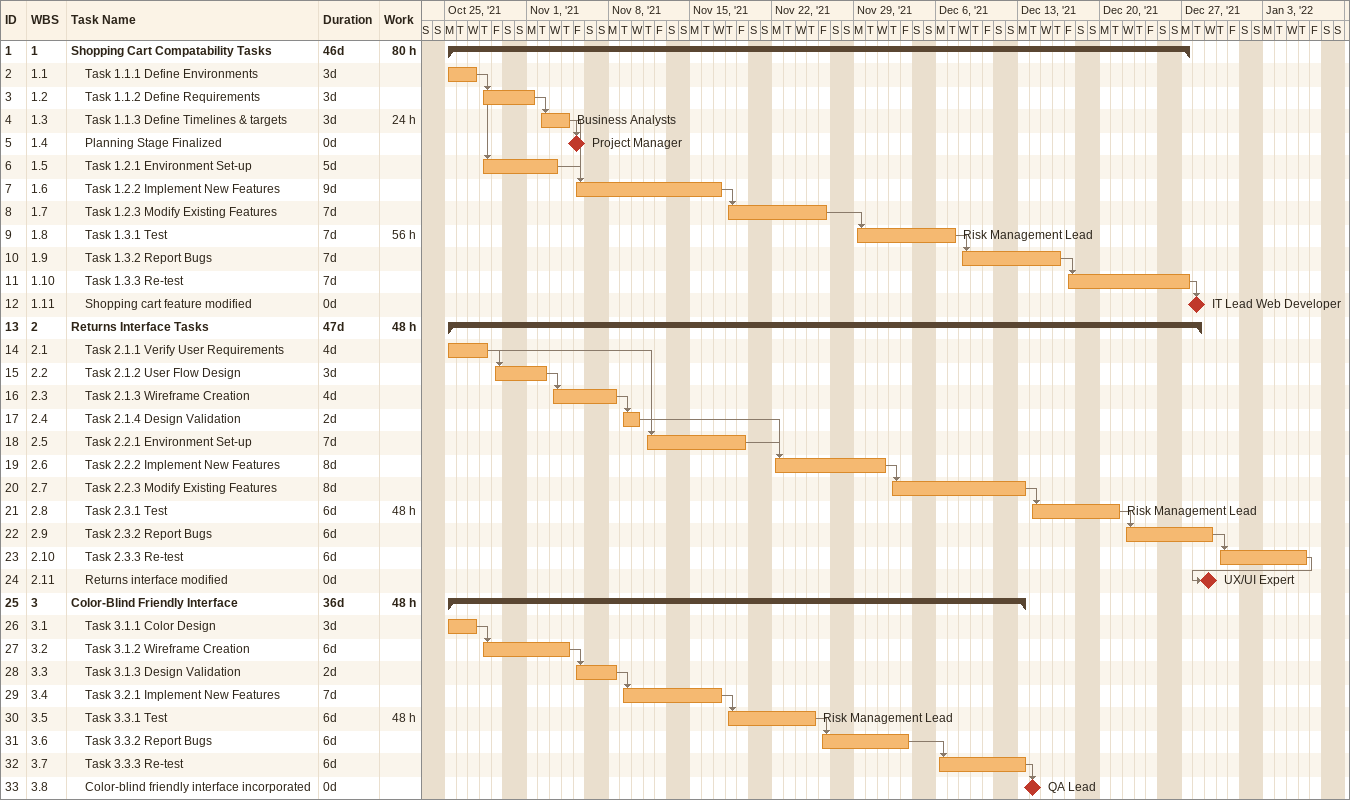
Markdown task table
| ID | WBS | Task | Duration | Start | Finish | Predecessors | Resources | Work (h) |
|---|---|---|---|---|---|---|---|---|
| 1 | 1 | **Shopping Cart Compatability Tasks** | 46d | 2021-10-25 | 2021-12-27 |  |  | 80 |
| 2 | 1.1 | Task 1.1.1 Define Environments | 3d | 2021-10-25 | 2021-10-27 |  |  |  |
| 3 | 1.2 | Task 1.1.2 Define Requirements | 3d | 2021-10-28 | 2021-11-01 | 2 |  |  |
| 4 | 1.3 | Task 1.1.3 Define Timelines & targets | 3d | 2021-11-02 | 2021-11-04 | 3 | Business Analysts | 24 |
| 5 | 1.4 | Planning Stage Finalized | 0d | 2021-11-05 | 2021-11-05 | 4 | Project Manager |  |
| 6 | 1.5 | Task 1.2.1 Environment Set-up | 5d | 2021-10-28 | 2021-11-03 | 2 |  |  |
| 7 | 1.6 | Task 1.2.2 Implement New Features | 9d | 2021-11-05 | 2021-11-17 | 4, 6 |  |  |
| 8 | 1.7 | Task 1.2.3 Modify Existing Features | 7d | 2021-11-18 | 2021-11-26 | 7 |  |  |
| 9 | 1.8 | Task 1.3.1 Test | 7d | 2021-11-29 | 2021-12-07 | 8 | Risk Management Lead | 56 |
| 10 | 1.9 | Task 1.3.2 Report Bugs | 7d | 2021-12-08 | 2021-12-16 | 9 |  |  |
| 11 | 1.10 | Task 1.3.3 Re-test | 7d | 2021-12-17 | 2021-12-27 | 10 |  |  |
| 12 | 1.11 | Shopping cart feature modified | 0d | 2021-12-28 | 2021-12-28 | 11 | IT Lead Web Developer |  |
| 13 | 2 | **Returns Interface Tasks** | 47d | 2021-10-25 | 2021-12-28 |  |  | 48 |
| 14 | 2.1 | Task 2.1.1 Verify User Requirements | 4d | 2021-10-25 | 2021-10-28 |  |  |  |
| 15 | 2.2 | Task 2.1.2 User Flow Design | 3d | 2021-10-29 | 2021-11-02 | 14 |  |  |
| 16 | 2.3 | Task 2.1.3 Wireframe Creation | 4d | 2021-11-03 | 2021-11-08 | 15 |  |  |
| 17 | 2.4 | Task 2.1.4 Design Validation | 2d | 2021-11-09 | 2021-11-10 | 16 |  |  |
| 18 | 2.5 | Task 2.2.1 Environment Set-up | 7d | 2021-11-11 | 2021-11-19 | 14, 17 |  |  |
| 19 | 2.6 | Task 2.2.2 Implement New Features | 8d | 2021-11-22 | 2021-12-01 | 17, 18 |  |  |
| 20 | 2.7 | Task 2.2.3 Modify Existing Features | 8d | 2021-12-02 | 2021-12-13 | 19 |  |  |
| 21 | 2.8 | Task 2.3.1 Test | 6d | 2021-12-14 | 2021-12-21 | 20 | Risk Management Lead | 48 |
| 22 | 2.9 | Task 2.3.2 Report Bugs | 6d | 2021-12-22 | 2021-12-29 | 21 |  |  |
| 23 | 2.10 | Task 2.3.3 Re-test | 6d | 2021-12-30 | 2022-01-06 | 22 |  |  |
| 24 | 2.11 | Returns interface modified | 0d | 2021-12-29 | 2021-12-29 | 23 | UX/UI Expert |  |
| 25 | 3 | **Color-Blind Friendly Interface** | 36d | 2021-10-25 | 2021-12-13 |  |  | 48 |
| 26 | 3.1 | Task 3.1.1 Color Design | 3d | 2021-10-25 | 2021-10-27 |  |  |  |
| 27 | 3.2 | Task 3.1.2 Wireframe Creation | 6d | 2021-10-28 | 2021-11-04 | 26 |  |  |
| 28 | 3.3 | Task 3.1.3 Design Validation | 2d | 2021-11-05 | 2021-11-08 | 27 |  |  |
| 29 | 3.4 | Task 3.2.1 Implement New Features | 7d | 2021-11-09 | 2021-11-17 | 28 |  |  |
| 30 | 3.5 | Task 3.3.1 Test | 6d | 2021-11-18 | 2021-11-25 | 29 | Risk Management Lead | 48 |
| 31 | 3.6 | Task 3.3.2 Report Bugs | 6d | 2021-11-26 | 2021-12-03 | 30 |  |  |
| 32 | 3.7 | Task 3.3.3 Re-test | 6d | 2021-12-06 | 2021-12-13 | 31 |  |  |
| 33 | 3.8 | Color-blind friendly interface incorporated | 0d | 2021-12-14 | 2021-12-14 | 32 | QA Lead |  |
